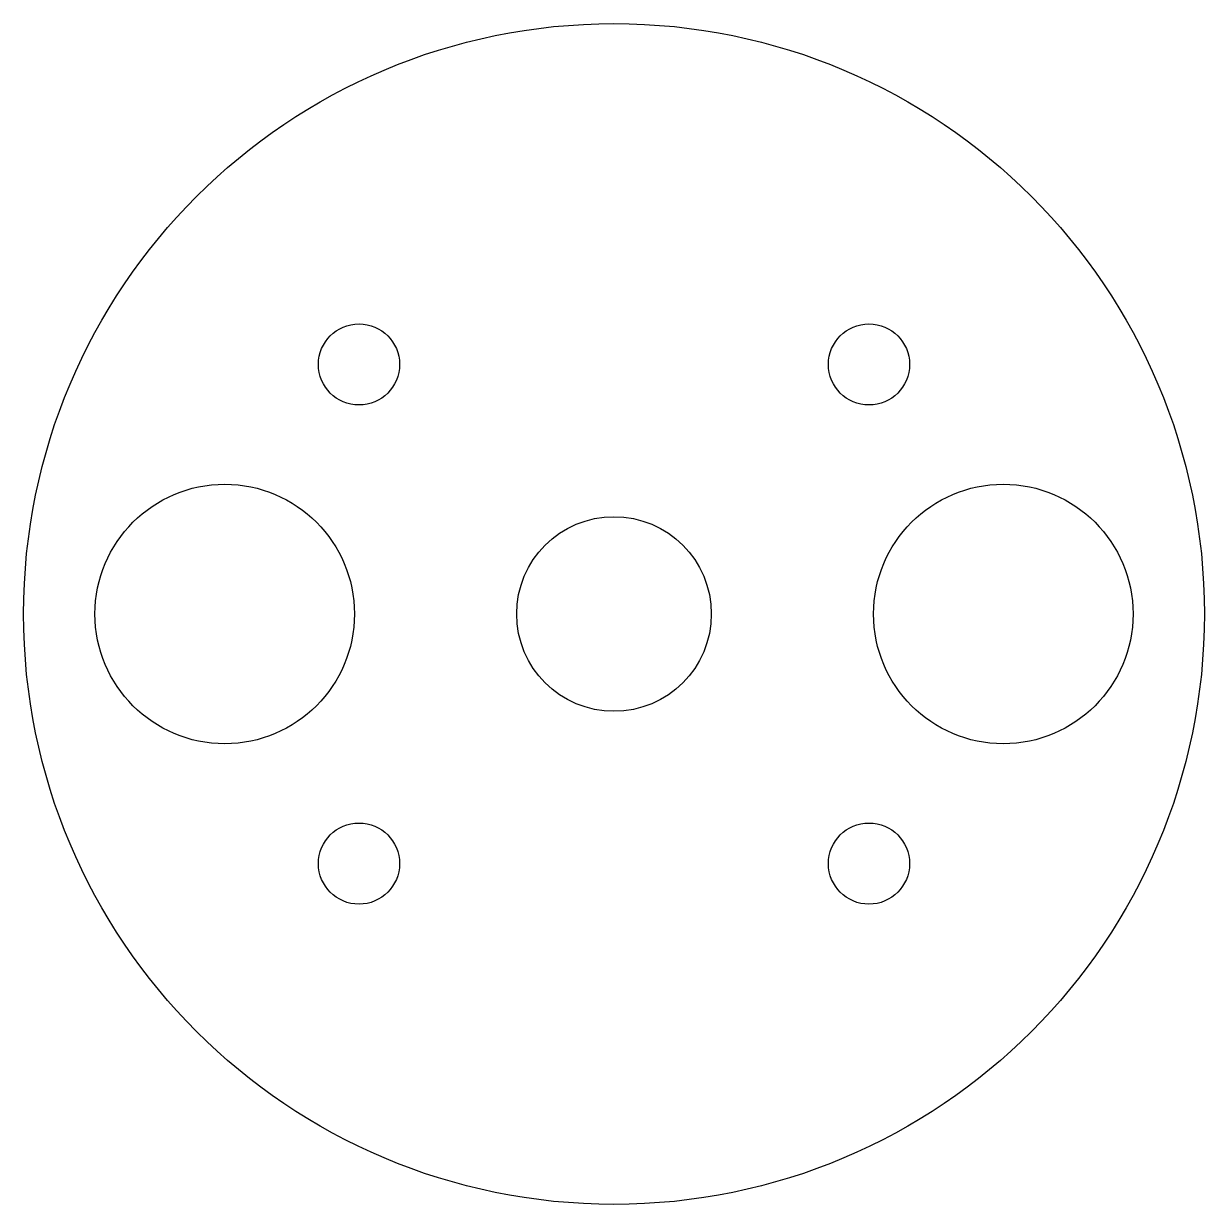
# Model space of a CAD drawing. Header units: millimetres. Extents: x 0 to 36.4, y 0 to 36.4.
import ezdxf

# ---------------------------------------------------------------- set-up
doc = ezdxf.new("R2010")
doc.units = ezdxf.units.MM

msp = doc.modelspace()

# ---------------------------------------------------------------- linework, layer by layer
for p, q in [((11.5891, 25.894), (11.5891, 25.894)), ((11.5891, 25.894), (11.5891, 25.894)), ((27.3109, 25.894), (27.3109, 25.894)), ((27.3109, 25.894), (27.3109, 25.894)), ((10.2, 18.2), (10.2, 18.2)), ((10.2, 18.2), (10.2, 18.2)), ((21.2, 18.2), (21.2, 18.2)), ((21.2, 18.2), (21.2, 18.2)), ((34.2, 18.2), (34.2, 18.2)), ((34.2, 18.2), (34.2, 18.2)), ((36.4, 18.2), (36.4, 18.2)), ((36.4, 18.2), (36.4, 18.2)), ((11.5891, 10.505), (11.5891, 10.505)), ((11.5891, 10.505), (11.5891, 10.505)), ((27.3109, 10.505), (27.3109, 10.505)), ((27.3109, 10.505), (27.3109, 10.505))]:
    msp.add_line(p, q)
for centre, radius in [((18.2, 18.2), 18.2), ((18.2, 18.2), 18.2), ((18.2, 18.2), 18.2), ((18.2, 18.2), 18.2), ((10.3391, 25.894), 1.25), ((10.3391, 25.894), 1.25), ((10.3391, 25.894), 1.25), ((10.3391, 25.894), 1.25), ((26.0609, 25.894), 1.25), ((26.0609, 25.894), 1.25), ((26.0609, 25.894), 1.25), ((26.0609, 25.894), 1.25), ((6.2, 18.2), 4), ((6.2, 18.2), 4), ((6.2, 18.2), 4), ((6.2, 18.2), 4), ((30.2, 18.2), 4), ((30.2, 18.2), 4), ((30.2, 18.2), 4), ((30.2, 18.2), 4), ((18.2, 18.2), 3), ((18.2, 18.2), 3), ((18.2, 18.2), 3), ((18.2, 18.2), 3), ((10.3391, 10.505), 1.25), ((10.3391, 10.505), 1.25), ((10.3391, 10.505), 1.25), ((10.3391, 10.505), 1.25), ((26.0609, 10.505), 1.25), ((26.0609, 10.505), 1.25), ((26.0609, 10.505), 1.25), ((26.0609, 10.505), 1.25)]:
    msp.add_circle(centre, radius)

doc.saveas('drawing.dxf')
